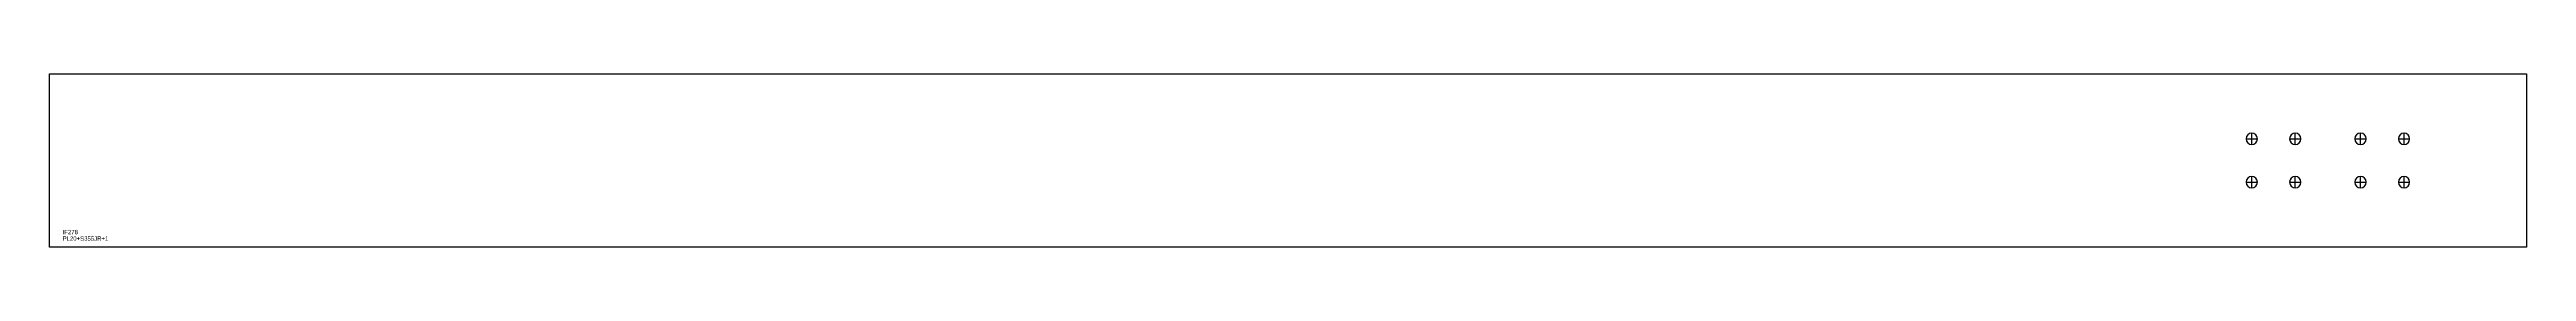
# Model space of a CAD drawing. Extents: x 0 to 5695, y 0 to 400.
import ezdxf

# ---------------------------------------------------------------- set-up
doc = ezdxf.new("R2010")
doc.units = 0
for name, color, linetype in [('27', 7, 'CONTINUOUS'), ('CUT', 7, 'CONTINUOUS'), ('SCRIBE', 3, 'CONTINUOUS'), ('TEXT', 7, 'CONTINUOUS')]:
    doc.layers.add(name, color=color, linetype=linetype)

msp = doc.modelspace()

# ---------------------------------------------------------------- linework, layer by layer
at = {"layer": '27', "color": 7, "linetype": 'CONTINUOUS'}
for p, q in [((5050.4, 250), (5076.4, 250)), ((5063.4, 237), (5063.4, 263)), ((5150.4, 250), (5176.4, 250)), ((5163.4, 237), (5163.4, 263)), ((5300.4, 250), (5326.4, 250)), ((5313.4, 237), (5313.4, 263)), ((5400.4, 250), (5426.4, 250)), ((5413.4, 237), (5413.4, 263)), ((5050.4, 150), (5076.4, 150)), ((5063.4, 137), (5063.4, 163)), ((5150.4, 150), (5176.4, 150)), ((5163.4, 137), (5163.4, 163)), ((5300.4, 150), (5326.4, 150)), ((5313.4, 137), (5313.4, 163)), ((5400.4, 150), (5426.4, 150)), ((5413.4, 137), (5413.4, 163))]:
    msp.add_line(p, q, dxfattribs=at)
for points in [[(5063.4, 263, 1), (5063.4, 237, 1)], [(5163.4, 263, 1), (5163.4, 237, 1)], [(5313.4, 263, 1), (5313.4, 237, 1)], [(5413.4, 263, 1), (5413.4, 237, 1)], [(5063.4, 163, 1), (5063.4, 137, 1)], [(5163.4, 163, 1), (5163.4, 137, 1)], [(5313.4, 163, 1), (5313.4, 137, 1)], [(5413.4, 163, 1), (5413.4, 137, 1)]]:
    msp.add_lwpolyline(points, format="xyb", close=True, dxfattribs=at)
at = {"layer": 'CUT', "color": 7, "linetype": 'CONTINUOUS'}
msp.add_lwpolyline([(0, 0), (0, 400), (5694.9, 400), (5694.9, 0)], close=True, dxfattribs=at)

# ---------------------------------------------------------------- texts
at = {"layer": 'SCRIBE', "color": 3}
msp.add_text('IF278', height=10, dxfattribs=at).set_placement((30, 30))
at = {"layer": 'TEXT', "color": 7}
msp.add_text('PL20+S355JR+1', height=10, dxfattribs=at).set_placement((30, 15))

doc.saveas('drawing.dxf')
